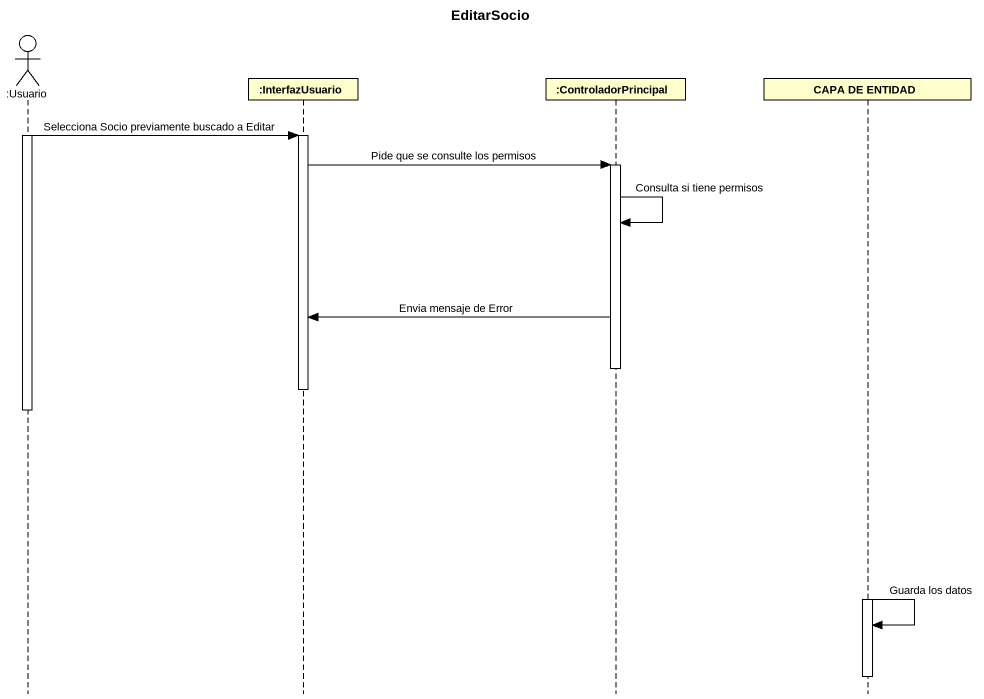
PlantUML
@startuml
title EditarSocio
hide footbox
actor ":Usuario" as Usuario
participant ":InterfazUsuario" as InterfazUsuario
participant ":ControladorPrincipal" as ControladorPrincipal
participant "CAPA DE ENTIDAD" as CAPA_DE_ENTIDAD

activate Usuario
Usuario -> InterfazUsuario : Selecciona Socio previamente buscado a Editar
activate InterfazUsuario
InterfazUsuario -> ControladorPrincipal : Pide que se consulte los permisos
activate ControladorPrincipal
ControladorPrincipal -> ControladorPrincipal : Consulta si tiene permisos
ControladorPrincipal -> InterfazUsuario : Envia mensaje de Error
deactivate ControladorPrincipal
deactivate InterfazUsuario
deactivate Usuario
activate CAPA_DE_ENTIDAD
CAPA_DE_ENTIDAD -> CAPA_DE_ENTIDAD : Guarda los datos
deactivate CAPA_DE_ENTIDAD
@enduml
